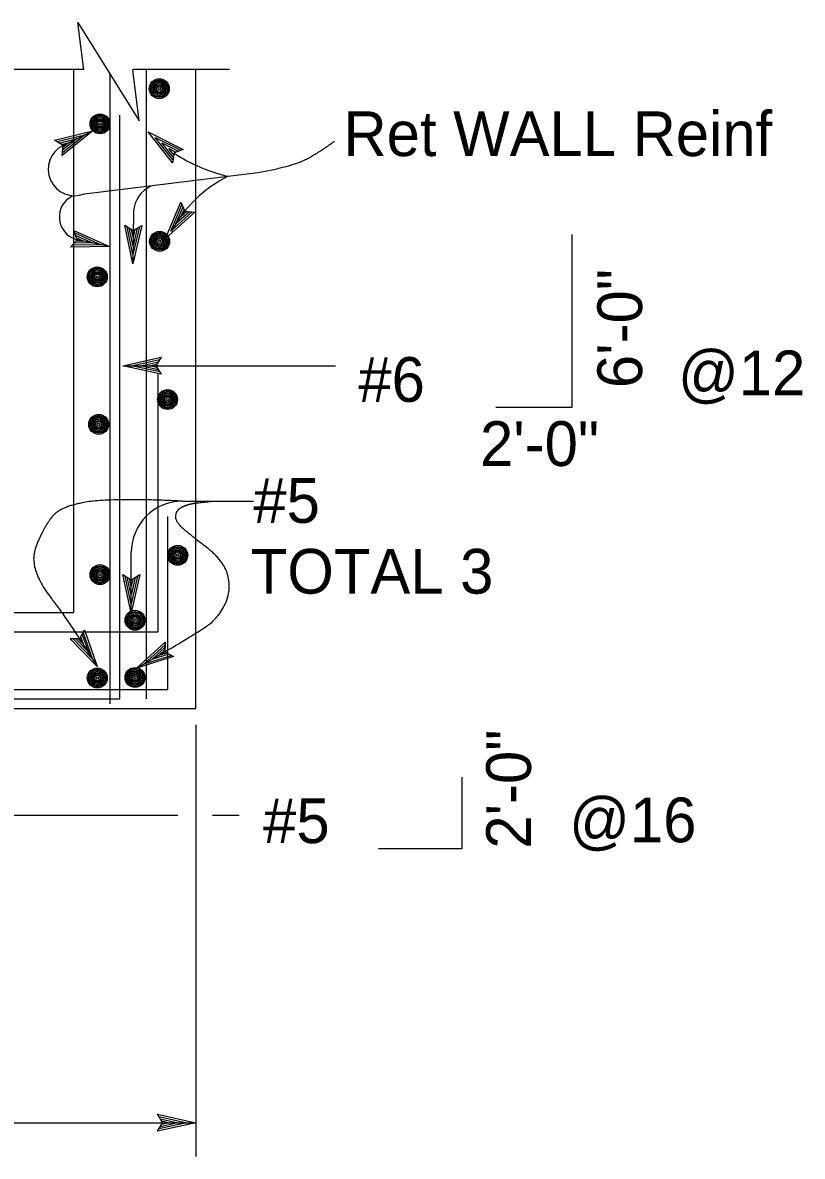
# Model space of a CAD drawing. Extents: x -894 to 866, y -472 to 714.
# Drawn here: x -230.3 to -108.3, y 8 to 185.3 of the extents above; entities that cross this region are included whole.
import ezdxf

# ---------------------------------------------------------------- set-up
doc = ezdxf.new("R2010")
doc.units = 0
for name, color, linetype in [('str_Concrete-A', 7, 'Continuous'), ('str_Reinforcement-C', 7, 'Continuous'), ('str_Reinforcement-D', 7, 'Continuous'), ('str_Text-A', 7, 'Continuous')]:
    doc.layers.add(name, color=color, linetype=linetype)

msp = doc.modelspace()

# ---------------------------------------------------------------- linework, layer by layer
at = {"layer": 'str_Concrete-A'}
for p, q in [((-237.92, 178), (-220.74, 178)), ((-222.32, 93), (-222.32, 178)), ((-213.06, 178), (-197.95, 178)), ((-203.21, 78), (-203.21, 178)), ((-347.91, 93), (-222.32, 93)), ((-347.91, 78), (-203.21, 78))]:
    msp.add_line(p, q, dxfattribs=at)
msp.add_lwpolyline([(-220.73, 177.91), (-221.65, 185.28), (-212.05, 169.92), (-213.05, 177.91)], dxfattribs=at)
at = {"layer": 'str_Reinforcement-C'}
for centre, radius in [((-208.93, 174.95), 1.56), ((-208.93, 174.95), 1.37), ((-208.93, 174.95), 1.19), ((-208.93, 174.95), 1), ((-208.93, 174.95), 0.812), ((-208.93, 174.95), 0.625), ((-208.93, 174.95), 0.437), ((-208.93, 174.95), 0.187), ((-218.2, 169.45), 1.56), ((-218.2, 169.45), 1.37), ((-218.2, 169.45), 1.19), ((-218.2, 169.45), 1), ((-218.2, 169.45), 0.812), ((-218.2, 169.45), 0.625), ((-218.2, 169.45), 0.437), ((-218.2, 169.45), 0.187), ((-208.87, 151.07), 1.56), ((-208.87, 151.07), 1.37), ((-208.87, 151.07), 1.19), ((-208.87, 151.07), 1), ((-208.87, 151.07), 0.812), ((-208.87, 151.07), 0.625), ((-208.87, 151.07), 0.437), ((-208.87, 151.07), 0.187), ((-218.63, 145.52), 1.56), ((-218.63, 145.52), 1.37), ((-218.63, 145.52), 1.19), ((-218.63, 145.52), 1), ((-218.63, 145.52), 0.812), ((-218.63, 145.52), 0.625), ((-218.63, 145.52), 0.437), ((-218.63, 145.52), 0.187), ((-207.63, 126.33), 1.56), ((-207.63, 126.33), 1.37), ((-207.63, 126.33), 1.19), ((-207.63, 126.33), 1), ((-207.63, 126.33), 0.812), ((-207.63, 126.33), 0.625), ((-207.63, 126.33), 0.437), ((-207.63, 126.33), 0.187), ((-218.41, 122.45), 1.56), ((-218.41, 122.45), 1.37), ((-218.41, 122.45), 1.19), ((-218.41, 122.45), 1), ((-218.41, 122.45), 0.812), ((-218.41, 122.45), 0.625), ((-218.41, 122.45), 0.437), ((-218.41, 122.45), 0.187), ((-206.04, 101.97), 1.56), ((-206.04, 101.97), 1.37), ((-206.04, 101.97), 1.19), ((-206.04, 101.97), 1), ((-206.04, 101.97), 0.812), ((-206.04, 101.97), 0.625), ((-206.04, 101.97), 0.437), ((-206.04, 101.97), 0.187), ((-218.2, 98.95), 1.56), ((-218.2, 98.95), 1.37), ((-218.2, 98.95), 1.19), ((-218.2, 98.95), 1), ((-218.2, 98.95), 0.812), ((-218.2, 98.95), 0.625), ((-218.2, 98.95), 0.437), ((-218.2, 98.95), 0.187), ((-212.71, 91.81), 1.56), ((-212.71, 91.81), 1.37), ((-212.71, 91.81), 1.19), ((-212.71, 91.81), 1), ((-212.71, 91.81), 0.812), ((-212.71, 91.81), 0.625), ((-212.71, 91.81), 0.437), ((-212.71, 91.81), 0.187), ((-218.63, 82.78), 1.56), ((-218.63, 82.78), 1.37), ((-218.63, 82.78), 1.19), ((-218.63, 82.78), 1), ((-218.63, 82.78), 0.812), ((-218.63, 82.78), 0.625), ((-212.72, 82.86), 1.56), ((-212.72, 82.86), 1.37), ((-212.72, 82.86), 1.19), ((-212.72, 82.86), 1), ((-212.72, 82.86), 0.812), ((-212.72, 82.86), 0.625), ((-218.63, 82.78), 0.437), ((-218.63, 82.78), 0.187), ((-212.72, 82.86), 0.437), ((-212.72, 82.86), 0.187)]:
    msp.add_circle(centre, radius, dxfattribs=at)
at = {"layer": 'str_Reinforcement-D'}
for p, q in [((-210.9, 79.5), (-210.9, 178)), ((-216.59, 78.74), (-216.59, 177.18)), ((-215.09, 79.5), (-215.09, 170.8)), ((-209.09, 90), (-209.09, 130.47)), ((-207.59, 81.03), (-207.59, 108.02)), ((-347.91, 90), (-209.09, 90)), ((-347.91, 81), (-207.59, 81)), ((-245.89, 79.5), (-215.09, 79.5))]:
    msp.add_line(p, q, dxfattribs=at)
at = {"layer": 'str_Text-A'}
for p, q in [((-225.3, 166.89), (-219.33, 168.38)), ((-223.98, 166.05), (-225.3, 166.89)), ((-225.3, 166.89), (-225.3, 166.89)), ((-224.94, 166.67), (-220.57, 167.76)), ((-224.57, 166.45), (-221.8, 167.14)), ((-219.33, 168.38), (-224.1, 164.5)), ((-220.57, 167.75), (-224.05, 164.93)), ((-221.8, 167.14), (-224.05, 165.32)), ((-223.98, 166.05), (-219.33, 168.38)), ((-219.33, 168.38), (-219.33, 168.38)), ((-206.84, 163.38), (-210.67, 168.19)), ((-210.67, 168.19), (-210.67, 168.19)), ((-210.67, 168.19), (-205.16, 165.46)), ((-206.78, 163.8), (-209.59, 167.33)), ((-209.58, 167.32), (-205.57, 165.33)), ((-224.26, 166.22), (-223.04, 166.53)), ((-224.1, 164.5), (-223.98, 166.05)), ((-223.04, 166.53), (-224, 165.75)), ((-206.74, 164.22), (-208.52, 166.46)), ((-208.52, 166.46), (-205.93, 165.17)), ((-206.66, 164.6), (-207.44, 165.59)), ((-207.44, 165.59), (-206.33, 165.04)), ((-206.62, 164.93), (-206.84, 163.38)), ((-205.16, 165.46), (-206.62, 164.93)), ((-205.16, 165.46), (-205.16, 165.46)), ((-224.1, 164.5), (-224.1, 164.5)), ((-206.84, 163.38), (-206.84, 163.38)), ((-220.64, 158.51), (-193.51, 161.83)), ((-207.95, 151.54), (-205.53, 157.19)), ((-207.14, 152.67), (-205.38, 156.79)), ((-206.34, 153.79), (-205.2, 156.45)), ((-205.53, 157.19), (-205.53, 157.19)), ((-205.53, 157.19), (-204.92, 155.77)), ((-205.53, 154.91), (-205.05, 156.05)), ((-212.98, 155.81), (-213.05, 147.58)), ((-203.36, 155.64), (-207.95, 151.54)), ((-203.78, 155.67), (-207.14, 152.66)), ((-204.21, 155.69), (-206.34, 153.79)), ((-204.59, 155.75), (-205.53, 154.91)), ((-204.92, 155.77), (-203.36, 155.64)), ((-203.36, 155.64), (-203.36, 155.64)), ((-221.78, 151.3), (-222.29, 152.78)), ((-222.29, 152.78), (-222.29, 152.78)), ((-222.29, 152.78), (-216.69, 150.26)), ((-213.05, 147.58), (-214.33, 153.59)), ((-214.33, 153.59), (-214.33, 153.59)), ((-214.33, 153.59), (-213.01, 152.78)), ((-213.04, 148.97), (-213.97, 153.35)), ((-213.03, 150.34), (-213.63, 153.17)), ((-213.01, 151.72), (-213.27, 152.93)), ((-211.66, 153.57), (-213.05, 147.58)), ((-212.02, 153.35), (-213.04, 148.96)), ((-212.38, 153.12), (-213.03, 150.34)), ((-213.01, 152.78), (-211.66, 153.57)), ((-212.73, 152.95), (-213.01, 151.72)), ((-211.66, 153.57), (-211.66, 153.57)), ((-222.83, 150.16), (-221.78, 151.3)), ((-219.39, 150.82), (-222.28, 150.77)), ((-222.15, 152.39), (-218.04, 150.54)), ((-222.04, 151.41), (-217.01, 150.38)), ((-222, 151.99), (-219.39, 150.82)), ((-220.74, 151.09), (-221.98, 151.08)), ((-221.89, 151.61), (-220.74, 151.09)), ((-207.95, 151.54), (-207.95, 151.54)), ((-144.28, 125.15), (-144.28, 152.16)), ((-216.69, 150.26), (-222.83, 150.16)), ((-222.83, 150.16), (-222.83, 150.16)), ((-218.05, 150.53), (-222.53, 150.47)), ((-216.69, 150.26), (-216.69, 150.26)), ((-213.05, 147.58), (-213.05, 147.58)), ((-214.65, 131.63), (-208.65, 132.96)), ((-214.65, 131.63), (-181.36, 131.63)), ((-208.65, 130.29), (-214.65, 131.63)), ((-214.65, 131.63), (-214.65, 131.63)), ((-208.86, 130.64), (-213.27, 131.63)), ((-213.26, 131.63), (-208.88, 132.6)), ((-211.88, 131.62), (-209.06, 132.25)), ((-209.1, 131), (-211.88, 131.62)), ((-210.5, 131.62), (-209.29, 131.89)), ((-209.27, 131.35), (-210.5, 131.62)), ((-208.65, 132.96), (-209.45, 131.63)), ((-209.45, 131.63), (-208.65, 130.29)), ((-208.65, 132.96), (-208.65, 132.96)), ((-208.65, 130.29), (-208.65, 130.29)), ((-156.23, 125.15), (-144.28, 125.15)), ((-205.3, 110.44), (-194.18, 110.44)), ((-213.3, 92.95), (-213.3, 102.44)), ((-213.3, 92.95), (-214.63, 98.95)), ((-214.63, 98.95), (-214.63, 98.95)), ((-214.63, 98.95), (-213.3, 98.15)), ((-213.31, 94.34), (-214.27, 98.71)), ((-213.3, 95.71), (-213.93, 98.54)), ((-213.3, 97.09), (-213.57, 98.3)), ((-213.3, 98.15), (-211.96, 98.95)), ((-211.96, 98.95), (-213.3, 92.95)), ((-212.32, 98.73), (-213.3, 94.33)), ((-212.68, 98.5), (-213.3, 95.71)), ((-213.02, 98.32), (-213.3, 97.09)), ((-211.96, 98.95), (-211.96, 98.95)), ((-213.3, 92.95), (-213.3, 92.95)), ((-203.21, 75.43), (-203.21, 7.96)), ((-161.51, 56.12), (-161.51, 67.27)), ((-243.03, 61.33), (-206, 61.33)), ((-200.62, 61.33), (-196.43, 61.33)), ((-174.63, 56.12), (-161.51, 56.12)), ((-208.41, 13.22), (-209.21, 14.56)), ((-209.21, 14.56), (-209.21, 14.56)), ((-209.21, 14.56), (-203.21, 13.22)), ((-209, 14.2), (-204.59, 13.22)), ((-284.19, 13.22), (-203.21, 13.22)), ((-203.21, 13.22), (-209.21, 11.89)), ((-209.21, 11.89), (-208.41, 13.22)), ((-204.6, 13.21), (-208.98, 12.25)), ((-205.98, 13.22), (-208.8, 12.59)), ((-208.76, 13.84), (-205.98, 13.22)), ((-208.59, 13.49), (-207.36, 13.22)), ((-207.36, 13.22), (-208.57, 12.95)), ((-203.21, 13.22), (-203.21, 13.22)), ((-209.21, 11.89), (-209.21, 11.89))]:
    msp.add_line(p, q, dxfattribs=at)
for points in [[(-220.64, 90.3), (-218.65, 84.59), (-222.88, 88.92), (-222.47, 88.93), (-219.38, 85.75), (-220.83, 89.94), (-221.02, 89.58), (-220.08, 86.9), (-222.06, 88.93), (-221.66, 88.94), (-220.8, 88.06), (-221.2, 89.22), (-221.35, 88.94), (-222.88, 88.92), (-221.35, 88.94)], [(-206.7, 86.12), (-212.47, 84.31), (-208.01, 88.4), (-208.02, 87.99), (-211.28, 85), (-207.05, 86.32), (-207.41, 86.52), (-210.11, 85.67), (-208.02, 87.58), (-208.03, 87.18), (-208.94, 86.35), (-207.76, 86.72), (-208.04, 86.87), (-208.01, 88.4), (-208.04, 86.87)]]:
    msp.add_lwpolyline(points, close=True, dxfattribs=at)
for centre, radius, start, end in [((-222.17, 162.34), 4.13, 115.9812, 291.7398), ((-192.41, 186.44), 25.82, 236.6751, 257.1745), ((-208.23, 155.37), 4.77, 114.9041, 174.7428), ((-189.26, 143.31), 20.03, 116.323, 152.3918), ((-220.93, 154.88), 3.64, 116.5915, 252.2556), ((-205.3, 102.44), 8, 90, 180)]:
    msp.add_arc(centre, radius, start, end, dxfattribs=at)
for points in [[(-193.51, 161.83), (-187.92, 162.85), (-183.74, 165.08), (-181.51, 166.75)], [(-205.3, 110.44), (-216.11, 110.95), (-224.23, 109.68), (-226.9, 106.62), (-229.53, 100.15), (-222.78, 91.24), (-218.65, 84.59)], [(-212.47, 84.31), (-202.25, 90.21), (-199.63, 92.37), (-197.66, 96.12), (-198.6, 100.99), (-204.78, 105.68), (-206.47, 107.46), (-206.19, 109.05), (-204.88, 109.8), (-203.28, 110.18), (-200.1, 110.46)]]:
    msp.add_open_spline(points, degree=2, dxfattribs=at)

# ---------------------------------------------------------------- texts
for s, p in [('Ret WALL Reinf', (-180.09, 164.41)), ('#6', (-177.76, 125.97)), ('@12', (-127.72, 127)), ('2\'-0"', (-158.72, 115.94)), ('#5', (-194.2, 107.04)), ('TOTAL 3', (-194.6, 95.97)), ('#5', (-192.67, 56.95)), ('@16', (-144.76, 57.08))]:
    msp.add_text(s, height=7, dxfattribs=at).set_placement(p)
for s, p in [('6\'-0"', (-133.35, 128.12)), ('2\'-0"', (-150.75, 56.08))]:
    msp.add_text(s, height=7, rotation=90, dxfattribs=at).set_placement(p)

doc.saveas('drawing.dxf')
